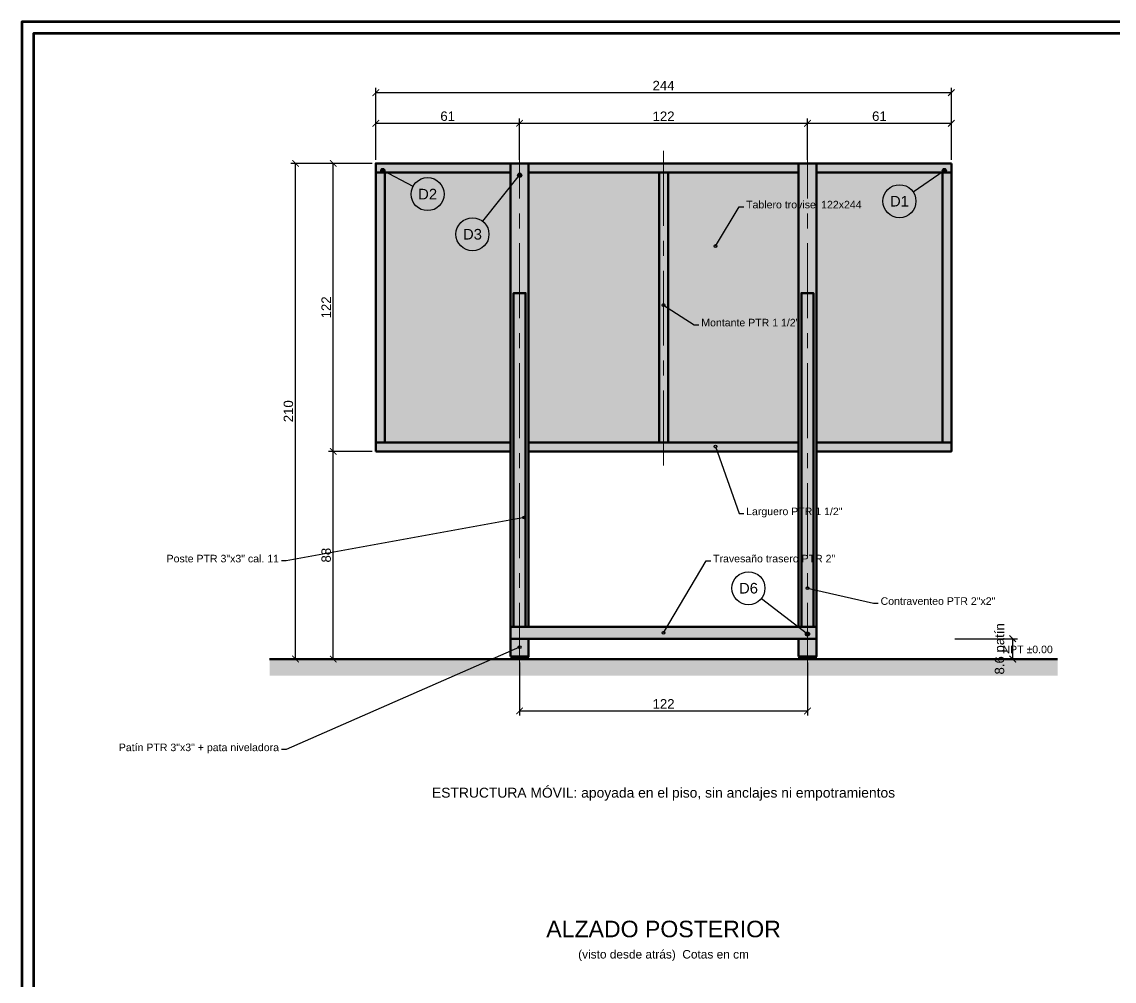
# Model space of a CAD drawing. Header units: centimetres. Extents: x 0 to 1025, y -515 to 400.
# Drawn here: x 0 to 463, y -6.5 to 400 of the extents above; entities that cross this region are included whole.
import ezdxf
from ezdxf.enums import TextEntityAlignment as Align

# ---------------------------------------------------------------- set-up
doc = ezdxf.new("R2010")
doc.units = ezdxf.units.CM
doc.header["$LTSCALE"] = 10
doc.linetypes.add('CENTER', pattern=[5.08, 3.175, -0.635, 0.635, -0.635])
for name, color, linetype, lineweight in [('A-COTAS', 3, 'Continuous', 18), ('A-EJES', 1, 'CENTER', 18), ('A-ESTRUCTURA', 7, 'Continuous', 50), ('A-MARCO', 7, 'Continuous', 70), ('A-RELLENO', 8, 'Continuous', 0), ('A-TERRENO', 7, 'Continuous', 50), ('A-TEXTO', 7, 'Continuous', 25)]:
    doc.layers.add(name, color=color, linetype=linetype, lineweight=lineweight)
doc.styles.add('ARIAL', font='arial.ttf')
doc.dimstyles.new('COTAS_CM', dxfattribs={"dimtxt": 4, "dimasz": 2.8, "dimexe": 2, "dimexo": 1.5, "dimgap": 1, "dimtad": 1, "dimdec": 1, "dimdsep": 46, "dimtxsty": 'ARIAL', "dimblk": 'ARCHTICK', "dimcen": 2.5, "dimclrd": 3, "dimclre": 3, "dimclrt": 7, "dimazin": 3, "dimtfac": 1, "dimtmove": 0, "dimatfit": 3})

# ---------------------------------------------------------------- blocks, each defined once
blk = doc.blocks.new('_ARCHTICK')
at = {"color": 0, "linetype": 'BYBLOCK', "const_width": 0.15}
blk.add_lwpolyline([(-0.5, -0.5), (0.5, 0.5)], dxfattribs=at)

msp = doc.modelspace()

# ---------------------------------------------------------------- hatches: boundary and pattern name
at = {"layer": 'A-RELLENO', "true_color": 0x96a6b6}
h = msp.add_hatch(color=7, dxfattribs=at)
h.dxf.hatch_style = 1
h.paths.add_polyline_path([(150, 336.19), (150, 340), (207.19, 340), (207.19, 336.19)])
h = msp.add_hatch(color=7, dxfattribs=at)
h.dxf.hatch_style = 1
h.paths.add_polyline_path([(207.19, 340), (214.81, 340), (214.81, 143.7), (213.54, 143.7), (213.54, 285.06), (213.54, 285.06), (213.54, 285.06), (213.54, 285.06), (213.54, 285.06), (213.54, 285.06), (213.54, 285.06), (213.54, 285.06), (213.54, 285.06), (213.54, 285.06), (213.54, 285.06), (213.54, 285.06), (213.54, 285.06), (213.54, 285.06), (213.54, 285.06), (213.54, 285.06), (213.54, 285.06), (208.46, 285.06), (208.46, 285.06), (208.46, 285.06), (208.46, 285.06), (208.46, 285.06), (208.46, 285.06), (208.46, 285.06), (208.46, 285.06), (208.46, 285.06), (208.46, 285.06), (208.46, 285.06), (208.46, 285.06), (208.46, 285.06), (208.46, 285.06), (208.46, 285.06), (208.46, 285.06), (208.46, 285.06), (208.46, 143.7), (207.19, 143.7)])
h = msp.add_hatch(color=7, dxfattribs=at)
h.dxf.hatch_style = 1
h.paths.add_polyline_path([(214.81, 336.19), (214.81, 340), (329.19, 340), (329.19, 336.19)])
h = msp.add_hatch(color=7, dxfattribs=at)
h.dxf.hatch_style = 1
h.paths.add_polyline_path([(329.19, 340), (336.81, 340), (336.81, 143.7), (335.54, 143.7), (335.54, 285.06), (335.54, 285.06), (335.54, 285.06), (335.54, 285.06), (335.54, 285.06), (335.54, 285.06), (335.54, 285.06), (335.54, 285.06), (335.54, 285.06), (335.54, 285.06), (335.54, 285.06), (335.54, 285.06), (335.54, 285.06), (335.54, 285.06), (335.54, 285.06), (335.54, 285.06), (335.54, 285.06), (330.46, 285.06), (330.46, 285.06), (330.46, 285.06), (330.46, 285.06), (330.46, 285.06), (330.46, 285.06), (330.46, 285.06), (330.46, 285.06), (330.46, 285.06), (330.46, 285.06), (330.46, 285.06), (330.46, 285.06), (330.46, 285.06), (330.46, 285.06), (330.46, 285.06), (330.46, 285.06), (330.46, 285.06), (330.46, 143.7), (329.19, 143.7)])
h = msp.add_hatch(color=7, dxfattribs=at)
h.dxf.hatch_style = 1
h.paths.add_polyline_path([(394, 340), (394, 336.19), (336.81, 336.19), (336.81, 340)])
h = msp.add_hatch(color=7, dxfattribs=at)
h.dxf.hatch_style = 1
h.paths.add_polyline_path([(150, 221.81), (153.81, 221.81), (153.81, 336.19), (150, 336.19)])
at = {"layer": 'A-RELLENO', "true_color": 0xecece4}
h = msp.add_hatch(color=7, dxfattribs=at)
h.dxf.hatch_style = 1
h.paths.add_polyline_path([(207.19, 221.81), (153.81, 221.81), (153.81, 336.19), (207.19, 336.19)])
h = msp.add_hatch(color=7, dxfattribs=at)
h.dxf.hatch_style = 1
h.paths.add_polyline_path([(214.81, 336.19), (270.09, 336.19), (270.09, 221.81), (214.81, 221.81)])
at = {"layer": 'A-RELLENO', "true_color": 0x96a6b6}
h = msp.add_hatch(color=7, dxfattribs=at)
h.dxf.hatch_style = 1
h.paths.add_polyline_path([(270.09, 221.81), (273.9, 221.81), (273.9, 336.19), (270.09, 336.19)])
at = {"layer": 'A-RELLENO', "true_color": 0xecece4}
h = msp.add_hatch(color=7, dxfattribs=at)
h.dxf.hatch_style = 1
h.paths.add_polyline_path([(273.9, 221.81), (273.9, 336.19), (329.19, 336.19), (329.19, 221.81)])
h = msp.add_hatch(color=7, dxfattribs=at)
h.dxf.hatch_style = 1
h.paths.add_polyline_path([(336.81, 221.81), (336.81, 336.19), (390.19, 336.19), (390.19, 221.81)])
at = {"layer": 'A-RELLENO', "true_color": 0x96a6b6}
h = msp.add_hatch(color=7, dxfattribs=at)
h.dxf.hatch_style = 1
h.paths.add_polyline_path([(390.19, 221.81), (394, 221.81), (394, 336.19), (390.19, 336.19)])
h = msp.add_hatch(color=7, dxfattribs=at)
h.dxf.hatch_style = 1
h.paths.add_polyline_path([(213.54, 143.7), (208.46, 143.7), (208.46, 285.06), (213.54, 285.06)])
h = msp.add_hatch(color=7, dxfattribs=at)
h.dxf.hatch_style = 1
h.paths.add_polyline_path([(335.54, 143.7), (330.46, 143.7), (330.46, 285.06), (335.54, 285.06)])
h = msp.add_hatch(color=7, dxfattribs=at)
h.dxf.hatch_style = 1
h.paths.add_polyline_path([(150, 218), (150, 221.81), (207.19, 221.81), (207.19, 218)])
h = msp.add_hatch(color=7, dxfattribs=at)
h.dxf.hatch_style = 1
h.paths.add_polyline_path([(214.81, 218), (214.81, 221.81), (329.19, 221.81), (329.19, 218)])
h = msp.add_hatch(color=7, dxfattribs=at)
h.dxf.hatch_style = 1
h.paths.add_polyline_path([(394, 221.81), (394, 218), (336.81, 218), (336.81, 221.81)])
h = msp.add_hatch(color=7, dxfattribs=at)
h.dxf.hatch_style = 1
h.paths.add_polyline_path([(207.19, 138.62), (336.81, 138.62), (336.81, 143.7), (207.19, 143.7)])
h = msp.add_hatch(color=7, dxfattribs=at)
h.dxf.hatch_style = 1
h.paths.add_polyline_path([(207.19, 131), (214.81, 131), (214.81, 138.62), (207.19, 138.62)])
h = msp.add_hatch(color=7, dxfattribs=at)
h.dxf.hatch_style = 1
h.paths.add_polyline_path([(329.19, 131), (336.81, 131), (336.81, 138.62), (329.19, 138.62)])
at = {"layer": 'A-RELLENO'}
h = msp.add_hatch(dxfattribs=at)
h.set_pattern_fill('EARTH', scale=0.35)
h.paths.add_polyline_path([(439, 123), (439, 130), (105, 130), (105, 123)])
at = {"layer": 'A-RELLENO', "true_color": 0x373737}
h = msp.add_hatch(color=7, dxfattribs=at)
h.dxf.hatch_style = 1
h.paths.add_polyline_path([(207.5, 130), (207.77, 130), (207.77, 130.8), (207.5, 130.8)])
h = msp.add_hatch(color=7, dxfattribs=at)
h.dxf.hatch_style = 1
h.paths.add_polyline_path([(207.77, 130), (208.53, 130), (208.53, 130.8), (207.77, 130.8)])
h = msp.add_hatch(color=7, dxfattribs=at)
h.dxf.hatch_style = 1
h.paths.add_polyline_path([(208.53, 130), (209.66, 130), (209.66, 130.8), (208.53, 130.8)])
h = msp.add_hatch(color=7, dxfattribs=at)
h.dxf.hatch_style = 1
h.paths.add_polyline_path([(209.66, 130), (211, 130), (211, 130.8), (209.66, 130.8)])
at = {"layer": 'A-RELLENO', "true_color": 0x69696e}
h = msp.add_hatch(color=7, dxfattribs=at)
h.dxf.hatch_style = 1
h.paths.add_polyline_path([(210.22, 130.8), (211, 130.8), (211, 131), (210.22, 131)])
h = msp.add_hatch(color=7, dxfattribs=at)
h.dxf.hatch_style = 1
h.paths.add_polyline_path([(211, 130.8), (211.78, 130.8), (211.78, 131), (211, 131)])
at = {"layer": 'A-RELLENO', "true_color": 0x373737}
h = msp.add_hatch(color=7, dxfattribs=at)
h.dxf.hatch_style = 1
h.paths.add_polyline_path([(211, 130), (212.34, 130), (212.34, 130.8), (211, 130.8)])
h = msp.add_hatch(color=7, dxfattribs=at)
h.dxf.hatch_style = 1
h.paths.add_polyline_path([(212.34, 130), (213.47, 130), (213.47, 130.8), (212.34, 130.8)])
h = msp.add_hatch(color=7, dxfattribs=at)
h.dxf.hatch_style = 1
h.paths.add_polyline_path([(213.47, 130), (214.23, 130), (214.23, 130.8), (213.47, 130.8)])
h = msp.add_hatch(color=7, dxfattribs=at)
h.dxf.hatch_style = 1
h.paths.add_polyline_path([(214.23, 130), (214.5, 130), (214.5, 130.8), (214.23, 130.8)])
h = msp.add_hatch(color=7, dxfattribs=at)
h.dxf.hatch_style = 1
h.paths.add_polyline_path([(329.5, 130), (329.77, 130), (329.77, 130.8), (329.5, 130.8)])
h = msp.add_hatch(color=7, dxfattribs=at)
h.dxf.hatch_style = 1
h.paths.add_polyline_path([(329.77, 130), (330.53, 130), (330.53, 130.8), (329.77, 130.8)])
h = msp.add_hatch(color=7, dxfattribs=at)
h.dxf.hatch_style = 1
h.paths.add_polyline_path([(330.53, 130), (331.66, 130), (331.66, 130.8), (330.53, 130.8)])
h = msp.add_hatch(color=7, dxfattribs=at)
h.dxf.hatch_style = 1
h.paths.add_polyline_path([(331.66, 130), (333, 130), (333, 130.8), (331.66, 130.8)])
at = {"layer": 'A-RELLENO', "true_color": 0x69696e}
h = msp.add_hatch(color=7, dxfattribs=at)
h.dxf.hatch_style = 1
h.paths.add_polyline_path([(332.22, 130.8), (333, 130.8), (333, 131), (332.22, 131)])
h = msp.add_hatch(color=7, dxfattribs=at)
h.dxf.hatch_style = 1
h.paths.add_polyline_path([(333, 130.8), (333.78, 130.8), (333.78, 131), (333, 131)])
at = {"layer": 'A-RELLENO', "true_color": 0x373737}
h = msp.add_hatch(color=7, dxfattribs=at)
h.dxf.hatch_style = 1
h.paths.add_polyline_path([(333, 130), (334.34, 130), (334.34, 130.8), (333, 130.8)])
h = msp.add_hatch(color=7, dxfattribs=at)
h.dxf.hatch_style = 1
h.paths.add_polyline_path([(334.34, 130), (335.47, 130), (335.47, 130.8), (334.34, 130.8)])
h = msp.add_hatch(color=7, dxfattribs=at)
h.dxf.hatch_style = 1
h.paths.add_polyline_path([(335.47, 130), (336.23, 130), (336.23, 130.8), (335.47, 130.8)])
h = msp.add_hatch(color=7, dxfattribs=at)
h.dxf.hatch_style = 1
h.paths.add_polyline_path([(336.23, 130), (336.5, 130), (336.5, 130.8), (336.23, 130.8)])
at = {"layer": 'A-TEXTO'}
h = msp.add_hatch(color=7, dxfattribs=at)
h.dxf.hatch_style = 1
edge = h.paths.add_edge_path()
edge.add_arc((153, 337), 0.9, 0, 360)
h = msp.add_hatch(color=7, dxfattribs=at)
h.dxf.hatch_style = 1
edge = h.paths.add_edge_path()
edge.add_arc((211, 335), 0.9, 0, 360)
h = msp.add_hatch(color=7, dxfattribs=at)
h.dxf.hatch_style = 1
edge = h.paths.add_edge_path()
edge.add_arc((391, 337), 0.9, 0, 360)
h = msp.add_hatch(color=7, dxfattribs=at)
h.dxf.hatch_style = 1
edge = h.paths.add_edge_path()
edge.add_arc((333, 140.62), 0.9, 0, 360)

# ---------------------------------------------------------------- linework, layer by layer
at = {"layer": 'A-EJES'}
for p, q in [((211, 122), (211, 352)), ((333, 122), (333, 352)), ((272, 212), (272, 346))]:
    msp.add_line(p, q, dxfattribs=at)
at = {"layer": 'A-ESTRUCTURA'}
for points in [[(150, 336.19), (150, 340), (207.19, 340), (207.19, 336.19), (150, 336.19)], [(207.19, 340), (214.81, 340), (214.81, 143.7), (213.54, 143.7), (213.54, 285.06), (213.54, 285.06), (213.54, 285.06), (213.54, 285.06), (213.54, 285.06), (213.54, 285.06), (213.54, 285.06), (213.54, 285.06), (213.54, 285.06), (213.54, 285.06), (213.54, 285.06), (213.54, 285.06), (213.54, 285.06), (213.54, 285.06), (213.54, 285.06), (213.54, 285.06), (213.54, 285.06), (208.46, 285.06), (208.46, 285.06), (208.46, 285.06), (208.46, 285.06), (208.46, 285.06), (208.46, 285.06), (208.46, 285.06), (208.46, 285.06), (208.46, 285.06), (208.46, 285.06), (208.46, 285.06), (208.46, 285.06), (208.46, 285.06), (208.46, 285.06), (208.46, 285.06), (208.46, 285.06), (208.46, 285.06), (208.46, 143.7), (207.19, 143.7), (207.19, 340)], [(214.81, 336.19), (214.81, 340), (329.19, 340), (329.19, 336.19), (214.81, 336.19)], [(329.19, 340), (336.81, 340), (336.81, 143.7), (335.54, 143.7), (335.54, 285.06), (335.54, 285.06), (335.54, 285.06), (335.54, 285.06), (335.54, 285.06), (335.54, 285.06), (335.54, 285.06), (335.54, 285.06), (335.54, 285.06), (335.54, 285.06), (335.54, 285.06), (335.54, 285.06), (335.54, 285.06), (335.54, 285.06), (335.54, 285.06), (335.54, 285.06), (335.54, 285.06), (330.46, 285.06), (330.46, 285.06), (330.46, 285.06), (330.46, 285.06), (330.46, 285.06), (330.46, 285.06), (330.46, 285.06), (330.46, 285.06), (330.46, 285.06), (330.46, 285.06), (330.46, 285.06), (330.46, 285.06), (330.46, 285.06), (330.46, 285.06), (330.46, 285.06), (330.46, 285.06), (330.46, 285.06), (330.46, 143.7), (329.19, 143.7), (329.19, 340)], [(394, 340), (394, 336.19), (336.81, 336.19), (336.81, 340), (394, 340)], [(150, 221.81), (153.81, 221.81), (153.81, 336.19), (150, 336.19), (150, 221.81)], [(207.19, 221.81), (153.81, 221.81), (153.81, 336.19), (207.19, 336.19), (207.19, 221.81)], [(214.81, 336.19), (270.09, 336.19), (270.09, 221.81), (214.81, 221.81), (214.81, 336.19)], [(270.09, 221.81), (273.9, 221.81), (273.9, 336.19), (270.09, 336.19), (270.09, 221.81)], [(273.9, 221.81), (273.9, 336.19), (329.19, 336.19), (329.19, 221.81), (273.9, 221.81)], [(336.81, 221.81), (336.81, 336.19), (390.19, 336.19), (390.19, 221.81), (336.81, 221.81)], [(390.19, 221.81), (394, 221.81), (394, 336.19), (390.19, 336.19), (390.19, 221.81)], [(213.54, 143.7), (208.46, 143.7), (208.46, 285.06), (213.54, 285.06), (213.54, 143.7)], [(335.54, 143.7), (330.46, 143.7), (330.46, 285.06), (335.54, 285.06), (335.54, 143.7)], [(150, 218), (150, 221.81), (207.19, 221.81), (207.19, 218), (150, 218)], [(214.81, 218), (214.81, 221.81), (329.19, 221.81), (329.19, 218), (214.81, 218)], [(394, 221.81), (394, 218), (336.81, 218), (336.81, 221.81), (394, 221.81)], [(207.19, 138.62), (336.81, 138.62), (336.81, 143.7), (207.19, 143.7), (207.19, 138.62)], [(207.19, 131), (214.81, 131), (214.81, 138.62), (207.19, 138.62), (207.19, 131)], [(329.19, 131), (336.81, 131), (336.81, 138.62), (329.19, 138.62), (329.19, 131)], [(207.5, 130), (207.77, 130), (207.77, 130.8), (207.5, 130.8), (207.5, 130)], [(207.77, 130), (208.53, 130), (208.53, 130.8), (207.77, 130.8), (207.77, 130)], [(208.53, 130), (209.66, 130), (209.66, 130.8), (208.53, 130.8), (208.53, 130)], [(209.66, 130), (211, 130), (211, 130.8), (209.66, 130.8), (209.66, 130)], [(210.22, 130.8), (211, 130.8), (211, 131), (210.22, 131), (210.22, 130.8)], [(211, 130.8), (211.78, 130.8), (211.78, 131), (211, 131), (211, 130.8)], [(211, 130), (212.34, 130), (212.34, 130.8), (211, 130.8), (211, 130)], [(212.34, 130), (213.47, 130), (213.47, 130.8), (212.34, 130.8), (212.34, 130)], [(213.47, 130), (214.23, 130), (214.23, 130.8), (213.47, 130.8), (213.47, 130)], [(214.23, 130), (214.5, 130), (214.5, 130.8), (214.23, 130.8), (214.23, 130)], [(329.5, 130), (329.77, 130), (329.77, 130.8), (329.5, 130.8), (329.5, 130)], [(329.77, 130), (330.53, 130), (330.53, 130.8), (329.77, 130.8), (329.77, 130)], [(330.53, 130), (331.66, 130), (331.66, 130.8), (330.53, 130.8), (330.53, 130)], [(331.66, 130), (333, 130), (333, 130.8), (331.66, 130.8), (331.66, 130)], [(332.22, 130.8), (333, 130.8), (333, 131), (332.22, 131), (332.22, 130.8)], [(333, 130.8), (333.78, 130.8), (333.78, 131), (333, 131), (333, 130.8)], [(333, 130), (334.34, 130), (334.34, 130.8), (333, 130.8), (333, 130)], [(334.34, 130), (335.47, 130), (335.47, 130.8), (334.34, 130.8), (334.34, 130)], [(335.47, 130), (336.23, 130), (336.23, 130.8), (335.47, 130.8), (335.47, 130)], [(336.23, 130), (336.5, 130), (336.5, 130.8), (336.23, 130.8), (336.23, 130)]]:
    msp.add_lwpolyline(points, close=True, dxfattribs=at)
at = {"layer": 'A-MARCO'}
for points in [[(0, -515), (1025, -515), (1025, 400), (0, 400)], [(5, -510), (1020, -510), (1020, 395), (5, 395)]]:
    msp.add_lwpolyline(points, close=True, dxfattribs=at)
at = {"layer": 'A-TERRENO'}
msp.add_line((105, 130), (439, 130), dxfattribs=at)
at = {"layer": 'A-TEXTO'}
for p, q in [((165.81, 330.26), (153, 337)), ((195.37, 315.47), (211, 335)), ((377.78, 327.95), (391, 337)), ((313.53, 155.71), (333, 140.62))]:
    msp.add_line(p, q, dxfattribs=at)
for points in [[(294, 305), (304, 321.6), (306, 321.6)], [(272, 280), (285, 271.6), (287, 271.6)], [(294, 220), (304, 191.6), (306, 191.6)], [(213, 190), (112, 171.6), (110, 171.6)], [(272, 141.12), (290, 171.6), (292, 171.6)], [(333, 160), (361, 153.6), (363, 153.6)], [(211, 135), (112, 91.6), (110, 91.6)]]:
    msp.add_lwpolyline(points, dxfattribs=at)
for centre, radius in [((153, 337), 0.9), ((172, 327), 7), ((211, 335), 0.9), ((391, 337), 0.9), ((372, 324), 7), ((191, 310), 7), ((294, 305), 0.6), ((272, 280), 0.6), ((294, 220), 0.6), ((213, 190), 0.6), ((308, 160), 7), ((333, 160), 0.6), ((272, 141.12), 0.6), ((333, 140.62), 0.9), ((211, 135), 0.6)]:
    msp.add_circle(centre, radius, dxfattribs=at)

# ---------------------------------------------------------------- texts
at = {"layer": 'A-TEXTO', "style": 'ARIAL'}
for s, p in [('D2', (172, 327)), ('D1', (372, 324)), ('D3', (191, 310)), ('D6', (308, 160))]:
    msp.add_text(s, height=4.5, dxfattribs=at).set_placement(p, align=Align.MIDDLE_CENTER)
for s, p in [('Tablero trovisel 122x244', (307, 320)), ('Montante PTR 1 1/2"', (288, 270)), ('Larguero PTR 1 1/2"', (307, 190)), ('Travesaño trasero PTR 2"', (293, 170)), ('Contraventeo PTR 2"x2"', (364, 152))]:
    msp.add_text(s, height=3.2, dxfattribs=at).set_placement(p, align=Align.BOTTOM_LEFT)
for s, p in [('Poste PTR 3"x3" cal. 11', (109, 170)), ('NPT ±0.00', (437, 131.5)), ('Patín PTR 3"x3" + pata niveladora', (109, 90))]:
    msp.add_text(s, height=3.2, dxfattribs=at).set_placement(p, align=Align.BOTTOM_RIGHT)
for s, height, p in [('ESTRUCTURA MÓVIL: apoyada en el piso, sin anclajes ni empotramientos', 4.2, (272, 70)), ('ALZADO POSTERIOR', 7, (272, 10)), ('(visto desde atrás)  Cotas en cm', 3.6, (272, 2))]:
    msp.add_text(s, height=height, dxfattribs=at).set_placement(p, align=Align.BOTTOM_CENTER)

# ---------------------------------------------------------------- dimensions: what is measured, and where the dimension line sits
at = {"layer": 'A-COTAS'}
for base, p1, p2 in [((150, 370), (150, 340), (394, 340)), ((150, 357), (150, 340), (211, 340)), ((211, 357), (211, 340), (333, 340)), ((333, 357), (333, 340), (394, 340)), ((211, 108), (211, 130), (333, 130))]:
    msp.add_linear_dim(base=base, p1=p1, p2=p2, dimstyle='COTAS_CM', dxfattribs=at).render()
for base, p1, p2 in [((116, 130), (150, 130), (150, 340)), ((132, 218), (150, 218), (150, 340)), ((132, 130), (150, 130), (150, 218))]:
    msp.add_linear_dim(base=base, p1=p1, p2=p2, angle=90, dimstyle='COTAS_CM', dxfattribs=at).render()
msp.add_linear_dim(base=(420, 130), p1=(394, 130), p2=(394, 138.62), angle=90, text='<> patín', dimstyle='COTAS_CM', dxfattribs=at).render()

doc.saveas('drawing.dxf')
